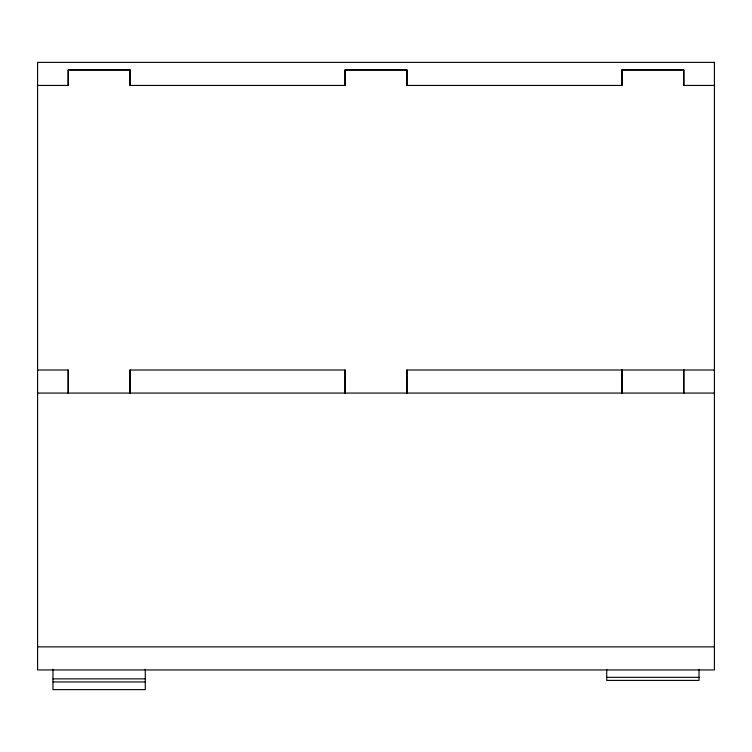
<?xml version="1.0" encoding="UTF-8"?>
<svg xmlns="http://www.w3.org/2000/svg" width="752" height="752" viewBox="0 0 752 752"><rect width="100%" height="100%" fill="white"/><g stroke="black" fill="none" stroke-linecap="round" stroke-linejoin="round"><path stroke-width="1.13" d="M37.6 85.437L68.366 85.437L68.366 70.058L129.889 70.058L129.889 85.437L345.234 85.437L345.234 70.058L406.766 70.058L406.766 85.437L622.111 85.437L622.111 70.058L683.634 70.058L683.634 85.437L714.4 85.437M37.6 370.003L68.366 370.003L68.366 393.07M714.4 370.003L406.766 370.003L406.766 393.07M37.6 393.07L714.4 393.07M37.6 646.87L714.4 646.87M606.723 677.326L699.022 677.326M52.978 678.868L145.277 678.868M52.978 681.942L145.277 681.942M699.022 669.393L699.022 680.41L606.723 680.41L606.723 669.393M683.944 85.437L683.944 69.748L621.801 69.748L621.801 85.437M683.944 370.003L683.944 393.07M683.634 370.003L683.634 393.07M622.111 370.003L622.111 393.07M621.801 370.003L621.801 393.07M407.067 85.437L407.067 69.748L344.933 69.748L344.933 85.437M407.067 370.003L407.067 393.07M345.234 393.07L345.234 370.003L129.889 370.003L129.889 393.07M344.933 370.003L344.933 393.07M145.277 669.252L145.277 689.631L52.978 689.631L52.978 669.252M130.199 85.437L130.199 69.748L68.056 69.748L68.056 85.437M130.199 370.003L130.199 393.07M68.056 370.003L68.056 393.07M714.4 62.369L37.6 62.369L37.6 669.947L714.4 669.947L714.4 62.369"/></g></svg>
